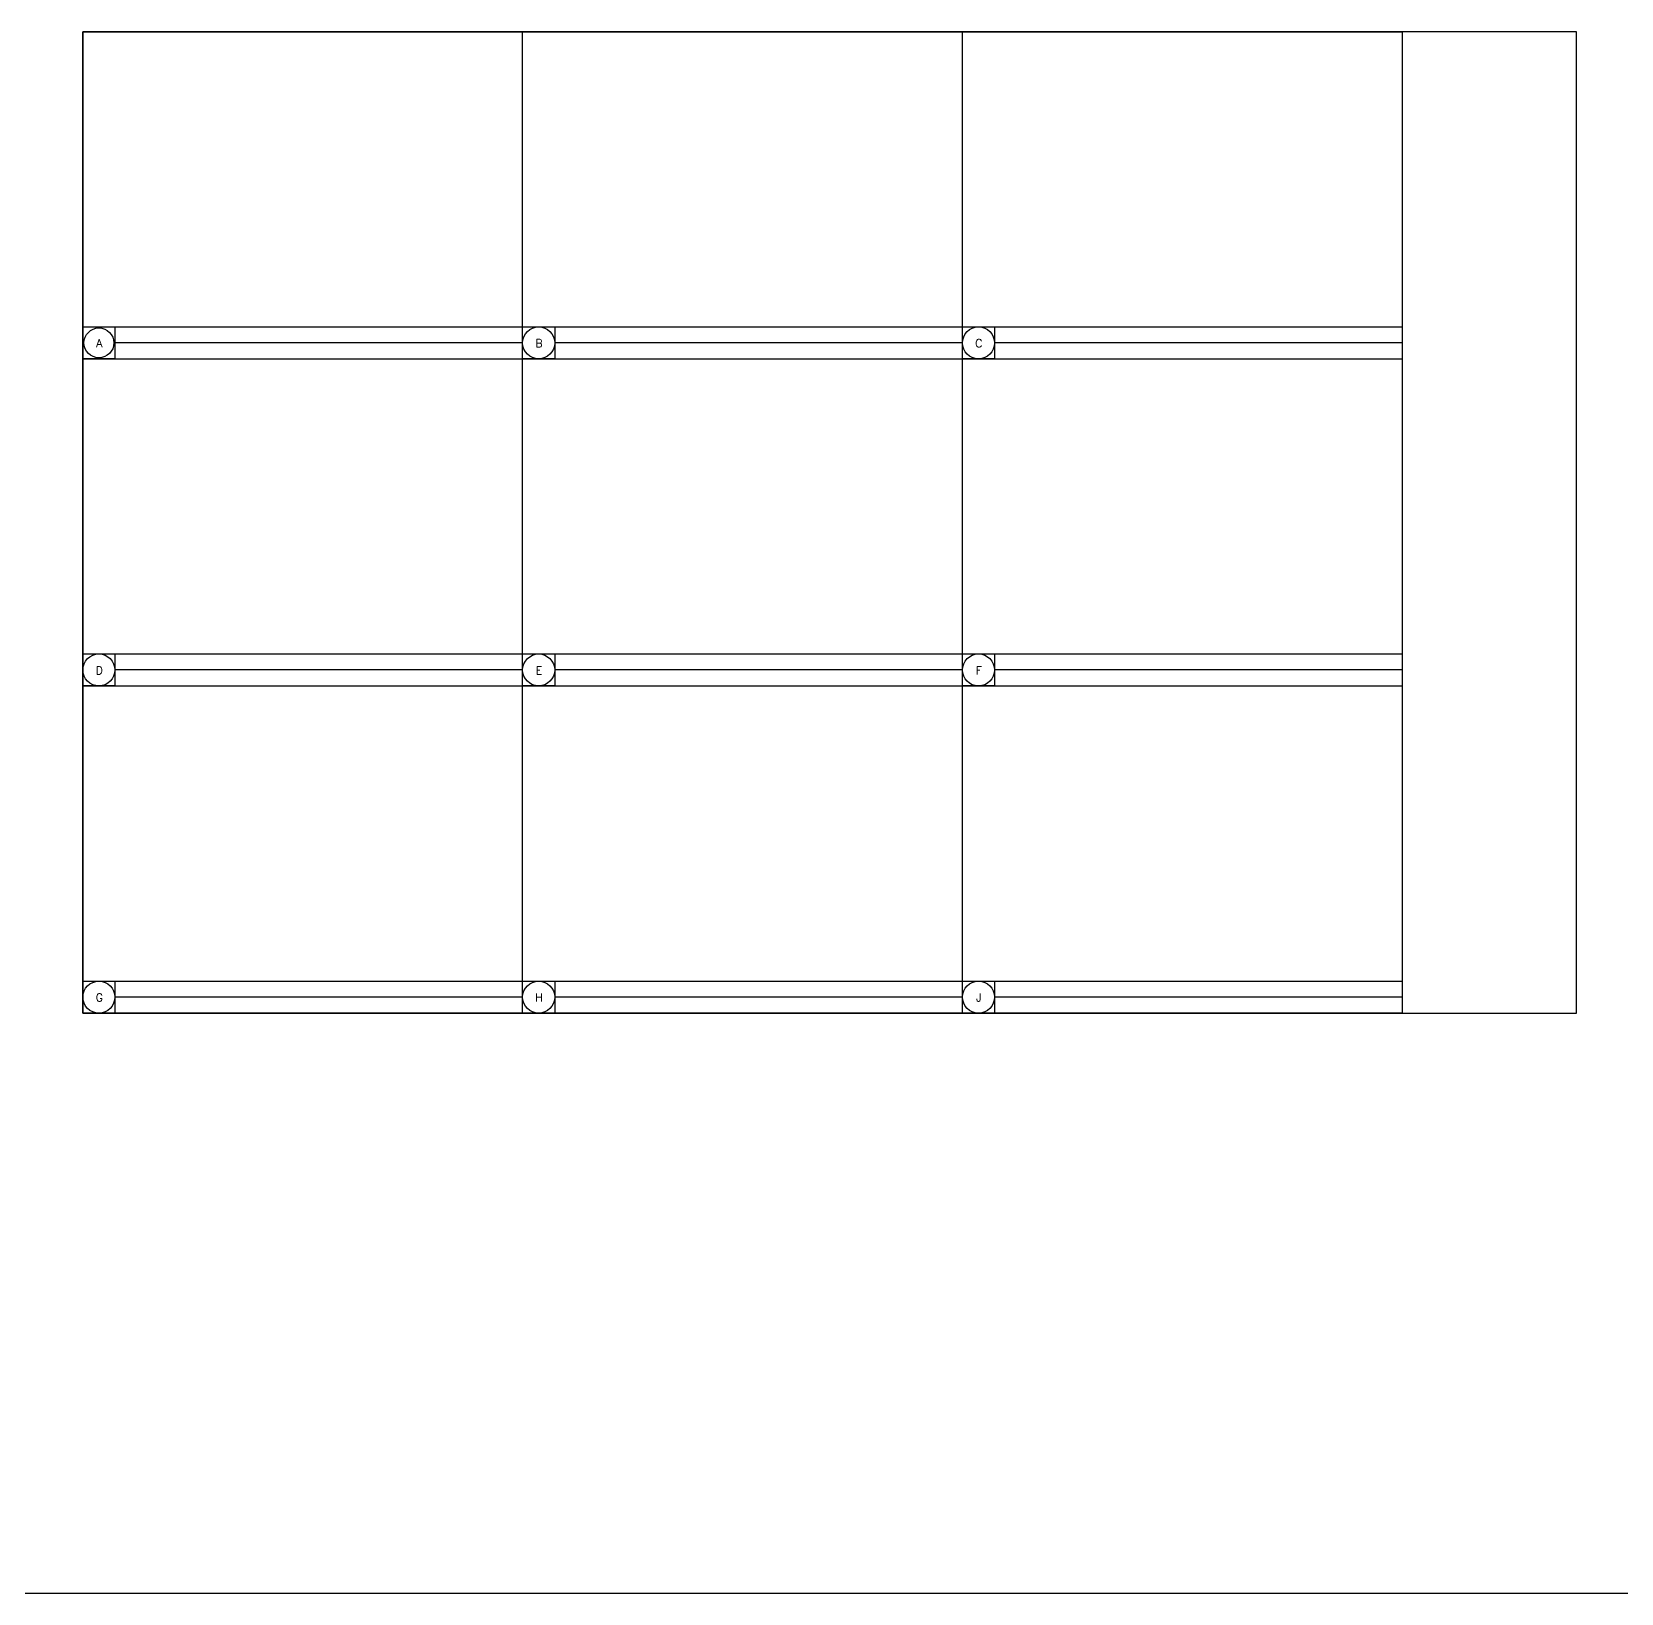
# Model space of a CAD drawing. Header units: inches. Extents: x -6 to 441, y 0 to 338.
# Drawn here: x 51.81 to 89.05, y 55.96 to 92.56 of the extents above; entities that cross this region are included whole.
import ezdxf

# ---------------------------------------------------------------- set-up
doc = ezdxf.new("R2010")
doc.units = ezdxf.units.IN
doc.header["$MEASUREMENT"] = 0
doc.styles.add('Roman-A', font='romans.shx', dxfattribs={"height": 0.125})

# ---------------------------------------------------------------- blocks, each defined once
blk = doc.blocks.new('*U34')
blk.add_lwpolyline([(0, 0.75), (0.75, 0.75), (0.75, 0), (0, 0)], close=True)
blk.add_circle((0.375, 0.375), 0.375)
at = {"insert": (0.383, 0.366), "char_height": 0.188, "width": 0.46087, "attachment_point": 5, "style": 'Roman-A'}
blk.add_mtext('G', dxfattribs=at)
blk = doc.blocks.new('*U35')
blk.add_lwpolyline([(0, 0.75), (0.75, 0.75), (0.75, 0), (0, 0)], close=True)
blk.add_circle((0.375, 0.375), 0.375)
at = {"insert": (0.383, 0.366), "char_height": 0.188, "width": 0.46087, "attachment_point": 5, "style": 'Roman-A'}
blk.add_mtext('H', dxfattribs=at)
blk = doc.blocks.new('*U36')
blk.add_lwpolyline([(0, 0.75), (0.75, 0.75), (0.75, 0), (0, 0)], close=True)
blk.add_circle((0.375, 0.375), 0.375)
at = {"insert": (0.383, 0.366), "char_height": 0.188, "width": 0.46087, "attachment_point": 5, "style": 'Roman-A'}
blk.add_mtext('J', dxfattribs=at)
blk = doc.blocks.new('*U31')
blk.add_lwpolyline([(0, 0.75), (0.75, 0.75), (0.75, 0), (0, 0)], close=True)
blk.add_circle((0.375, 0.375), 0.375)
at = {"insert": (0.383, 0.366), "char_height": 0.188, "width": 0.46087, "attachment_point": 5, "style": 'Roman-A'}
blk.add_mtext('D', dxfattribs=at)
blk = doc.blocks.new('*U32')
blk.add_lwpolyline([(0, 0.75), (0.75, 0.75), (0.75, 0), (0, 0)], close=True)
blk.add_circle((0.375, 0.375), 0.375)
at = {"insert": (0.383, 0.366), "char_height": 0.188, "width": 0.46087, "attachment_point": 5, "style": 'Roman-A'}
blk.add_mtext('E', dxfattribs=at)
blk = doc.blocks.new('*U33')
blk.add_lwpolyline([(0, 0.75), (0.75, 0.75), (0.75, 0), (0, 0)], close=True)
blk.add_circle((0.375, 0.375), 0.375)
at = {"insert": (0.383, 0.366), "char_height": 0.188, "width": 0.46087, "attachment_point": 5, "style": 'Roman-A'}
blk.add_mtext('F', dxfattribs=at)
blk = doc.blocks.new('*U28')
blk.add_lwpolyline([(0, 0.75), (0.75, 0.75), (0.75, 0), (0, 0)], close=True)
blk.add_circle((0.375, 0.375), 0.35)
at = {"insert": (0.383, 0.366), "char_height": 0.188, "width": 0.46087, "attachment_point": 5, "style": 'Roman-A'}
blk.add_mtext('A', dxfattribs=at)
blk = doc.blocks.new('*U29')
blk.add_lwpolyline([(0, 0.75), (0.75, 0.75), (0.75, 0), (0, 0)], close=True)
blk.add_circle((0.375, 0.375), 0.375)
at = {"insert": (0.383, 0.366), "char_height": 0.188, "width": 0.46087, "attachment_point": 5, "style": 'Roman-A'}
blk.add_mtext('B', dxfattribs=at)
blk = doc.blocks.new('*U30')
blk.add_lwpolyline([(0, 0.75), (0.75, 0.75), (0.75, 0), (0, 0)], close=True)
blk.add_circle((0.375, 0.375), 0.375)
at = {"insert": (0.383, 0.366), "char_height": 0.188, "width": 0.46087, "attachment_point": 5, "style": 'Roman-A'}
blk.add_mtext('C', dxfattribs=at)

msp = doc.modelspace()

# ---------------------------------------------------------------- linework, layer by layer
for p, q in [((63.314, 69.561), (63.314, 92.561)), ((73.619, 69.561), (73.619, 92.561)), ((53.01, 85.644), (63.314, 85.644)), ((63.314, 85.644), (73.619, 85.644)), ((73.619, 85.644), (83.923, 85.644)), ((63.314, 85.269), (53.76, 85.269)), ((73.619, 85.269), (64.064, 85.269)), ((83.923, 85.269), (74.369, 85.269)), ((53.01, 84.894), (83.923, 84.894)), ((53.01, 77.978), (63.314, 77.978)), ((63.314, 77.978), (73.619, 77.978)), ((73.619, 77.978), (83.923, 77.978)), ((63.314, 77.603), (53.76, 77.603)), ((73.619, 77.603), (64.064, 77.603)), ((83.923, 77.603), (74.369, 77.603)), ((53.01, 77.228), (83.923, 77.228)), ((53.01, 70.311), (63.314, 70.311)), ((63.314, 70.311), (73.619, 70.311)), ((73.619, 70.311), (83.923, 70.311)), ((63.314, 69.936), (53.76, 69.936)), ((73.619, 69.936), (64.064, 69.936)), ((83.923, 69.936), (74.369, 69.936)), ((0, 55.964), (434.989, 55.964))]:
    msp.add_line(p, q)
for points in [[(53.01, 92.561), (83.923, 92.561), (83.923, 69.561), (53.01, 69.561)], [(53.01, 69.561), (88.01, 69.561), (88.01, 92.561), (53.01, 92.561)]]:
    msp.add_lwpolyline(points, close=True)

# ---------------------------------------------------------------- block references
for name, p in [('*U28', (53.01, 84.894)), ('*U29', (63.314, 84.894)), ('*U30', (73.619, 84.894)), ('*U31', (53.01, 77.228)), ('*U32', (63.314, 77.228)), ('*U33', (73.619, 77.228)), ('*U34', (53.01, 69.561)), ('*U35', (63.314, 69.561)), ('*U36', (73.619, 69.561))]:
    msp.add_blockref(name, p)

doc.saveas('drawing.dxf')
